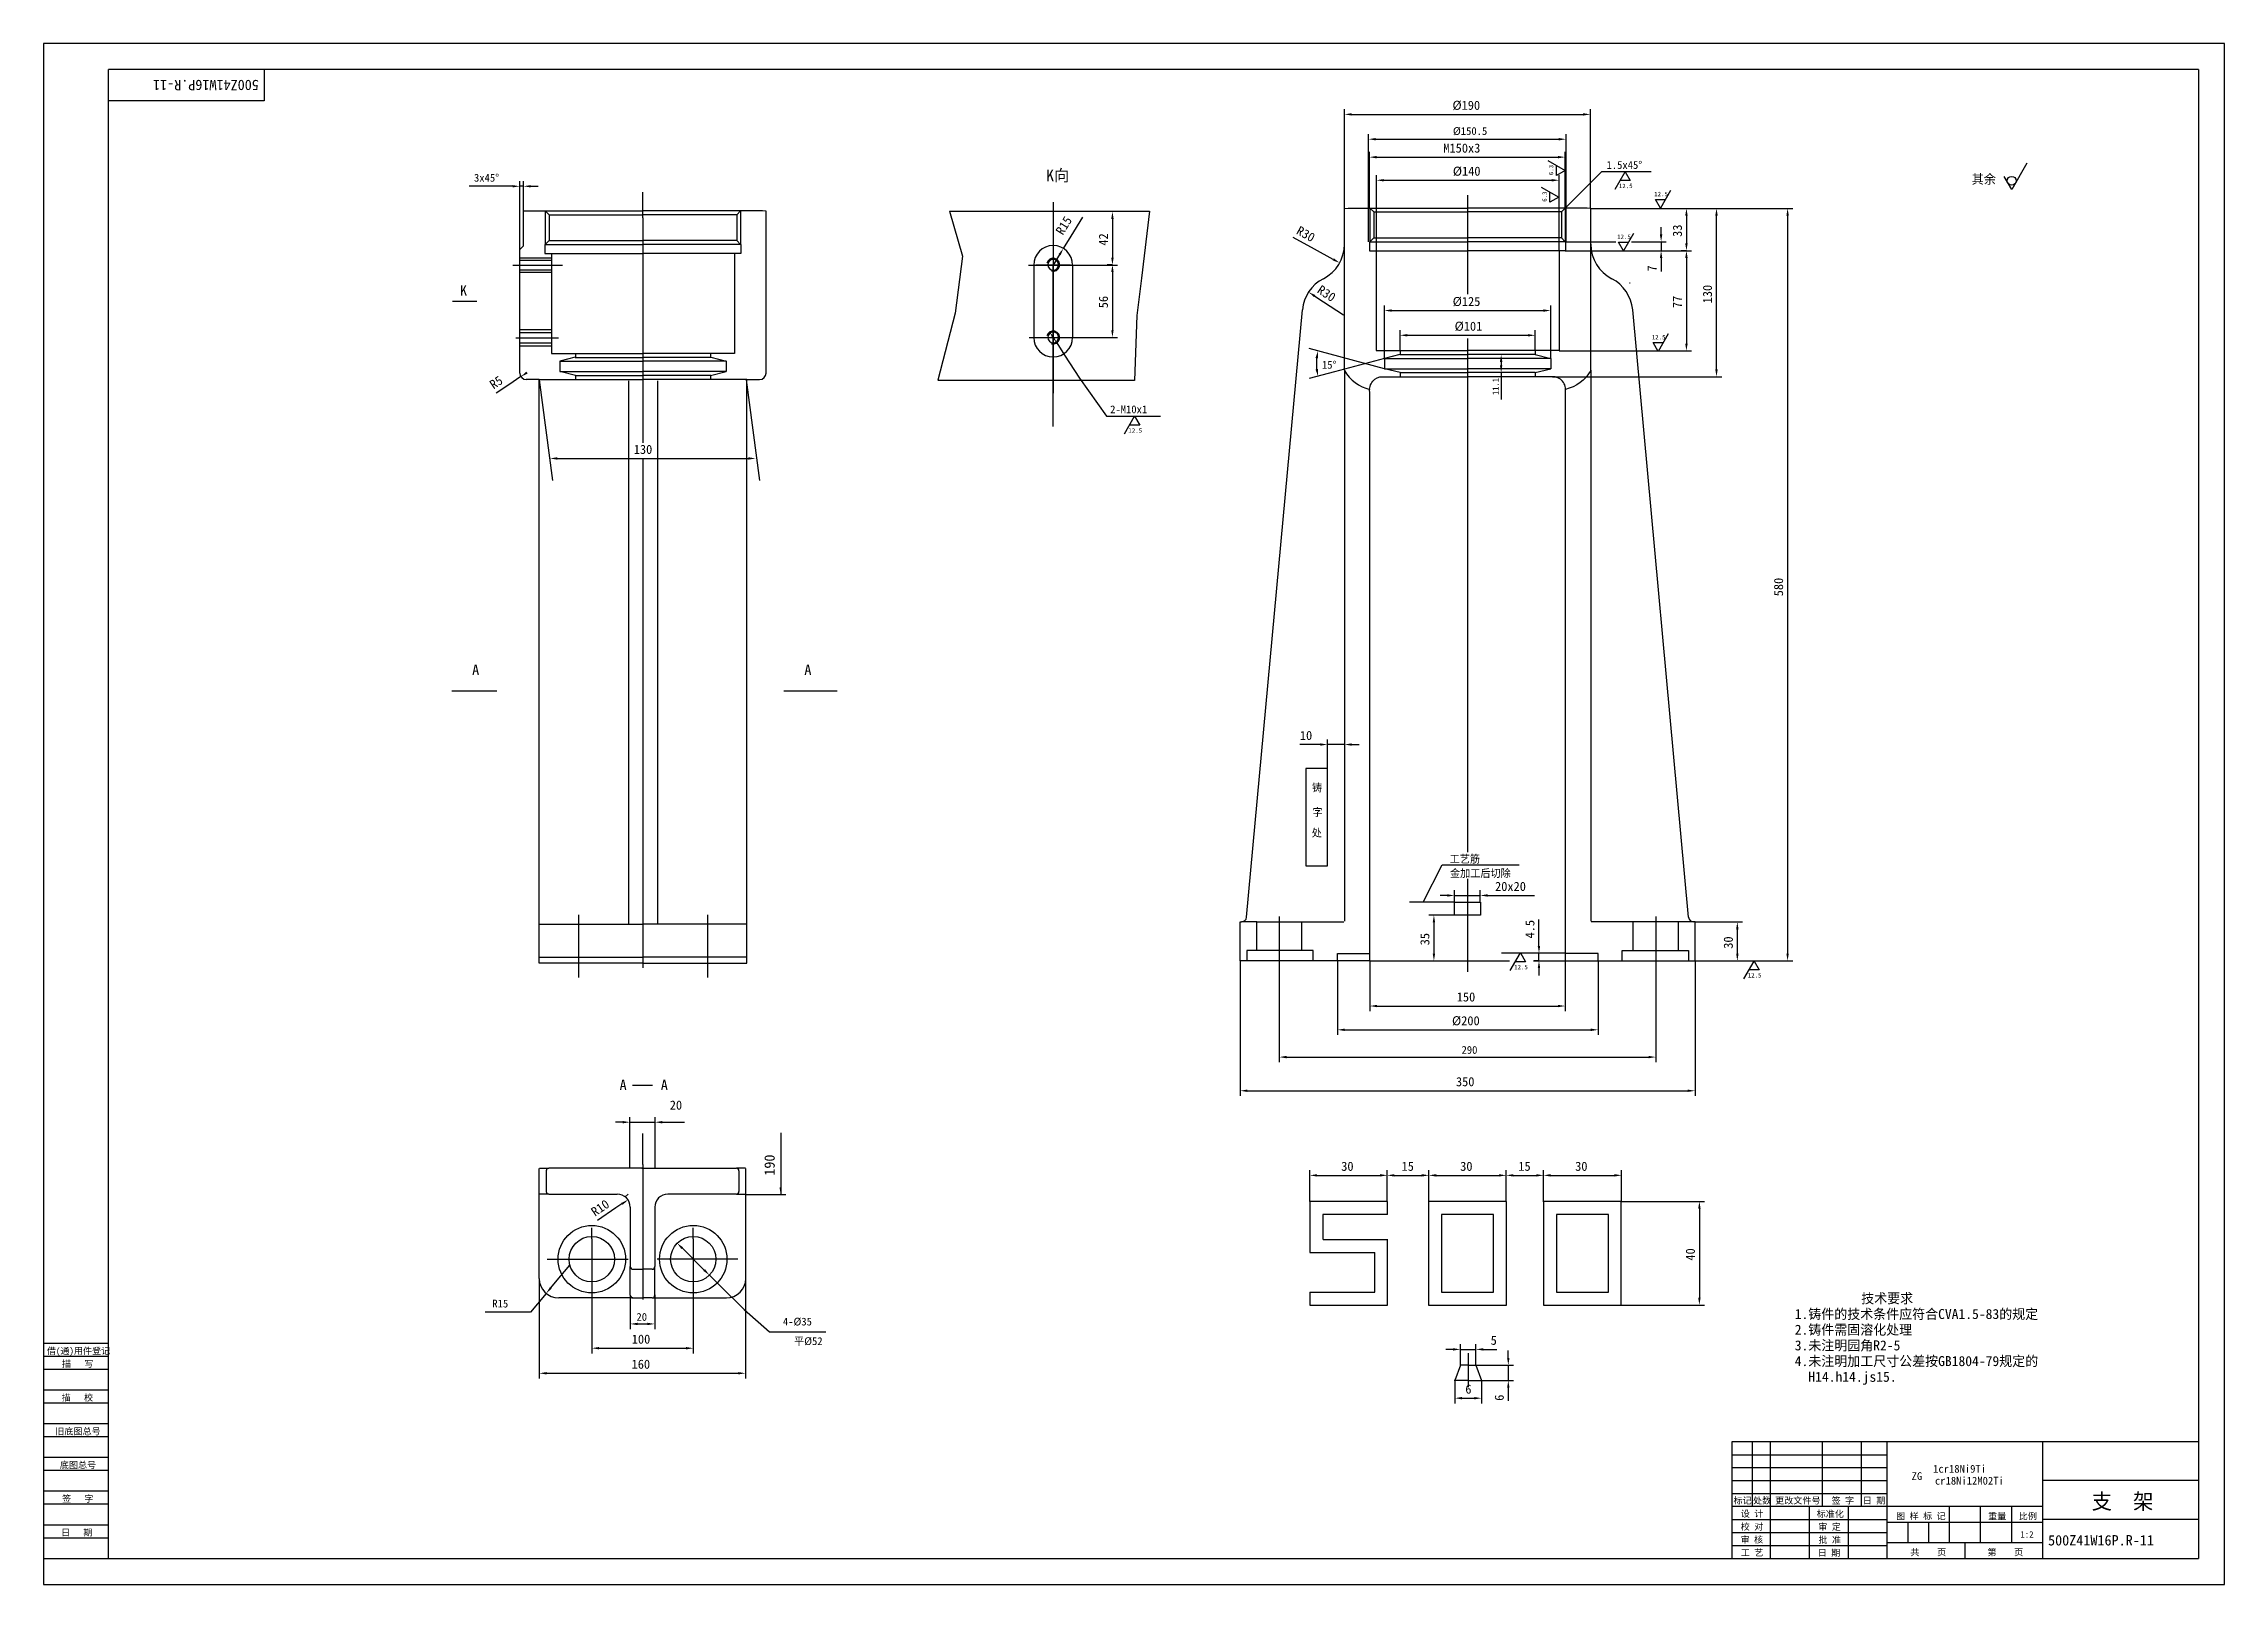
# Model space of a CAD drawing. Header units: metres. Extents: x 0 to 841, y 0 to 594.
import ezdxf

# ---------------------------------------------------------------- set-up
doc = ezdxf.new("R2010")
doc.units = ezdxf.units.M
for name, color, linetype in [('B', 3, 'Continuous'), ('C', 6, 'Continuous'), ('D', 1, 'Continuous'), ('FL', 5, 'Continuous'), ('HA', 5, 'Continuous'), ('T', 7, 'Continuous'), ('TL', 4, 'Continuous')]:
    doc.layers.add(name, color=color, linetype=linetype)

# ---------------------------------------------------------------- blocks, each defined once
blk = doc.blocks.new('TUKUN1')
at = {"layer": 'FL'}
for p, q in [((841, 594), (0, 594)), ((0, 594), (0, 0)), ((841, 0), (841, 594)), ((0, 83), (25, 83)), ((0, 75), (25, 75)), ((0, 70), (25, 70)), ((0, 62), (25, 62)), ((0, 57), (25, 57)), ((659, 30), (659, 55)), ((666, 10), (666, 55)), ((686, 30), (686, 55)), ((701, 30), (701, 55)), ((0, 49), (25, 49)), ((0, 44), (25, 44)), ((651, 50), (711, 50)), ((651, 45), (711, 45)), ((0, 36), (25, 36)), ((651, 40), (711, 40)), ((651, 35), (711, 35)), ((0, 31), (25, 31)), ((696, 10), (696, 30)), ((0, 23), (25, 23)), ((0, 18), (25, 18)), ((651, 25), (711, 25)), ((651, 20), (711, 20)), ((651, 15), (711, 15)), ((0, 0), (841, 0))]:
    blk.add_line(p, q, dxfattribs=at)
at = {"layer": 'TL'}
for p, q in [((831, 584), (25, 584)), ((25, 10), (25, 584)), ((85, 584), (85, 572)), ((831, 584), (831, 10)), ((85, 572), (25, 572)), ((0, 93), (25, 93)), ((0, 88), (25, 88)), ((831, 55), (651, 55)), ((651, 55), (651, 10)), ((711, 10), (711, 55)), ((771, 10), (771, 55)), ((831, 40), (771, 40)), ((771, 30), (651, 30)), ((681, 10), (681, 30)), ((735, 16), (735, 30)), ((747, 16), (747, 30)), ((759, 16), (759, 30)), ((711, 24), (771, 24)), ((719, 16), (719, 24)), ((727, 16), (727, 24)), ((831, 25), (771, 25)), ((0, 10), (831, 10)), ((771, 16), (711, 16)), ((741, 10), (741, 16))]:
    blk.add_line(p, q, dxfattribs=at)
at = {"layer": 'T'}
for s, p in [('借(通)用件登记', (1.26, 88.76)), ('描   写', (7.09, 83.76)), ('描   校', (6.98, 70.76)), ('旧底图总号', (4.52, 57.76)), ('底图总号', (6.25, 44.76)), ('签   字', (7.1, 31.76)), ('标记', (651.71, 31.07)), ('处数', (659.22, 31.07)), ('更改文件号', (667.75, 31.07)), ('签 字', (689.53, 31.07)), ('日 期', (701.57, 31.07)), ('设 计', (654.5, 25.99)), ('标准化', (683.77, 25.93)), ('图 样 标 记', (714.4, 25.04)), ('重量', (749.88, 25.04)), ('比例', (761.7, 25.04)), ('日   期', (6.72, 18.76)), ('校 对', (654.48, 20.99)), ('审 核', (654.41, 15.99)), ('批 准', (684.46, 15.93)), ('审 定', (684.39, 20.93)), ('工 艺', (654.52, 10.99)), ('日 期', (684.18, 10.93)), ('共    页', (719.91, 11.13)), ('第    页', (749.62, 11.13))]:
    blk.add_text(s, height=2.5, dxfattribs=at).set_placement(p)

msp = doc.modelspace()

# ---------------------------------------------------------------- linework, layer by layer
at = {"layer": 'B'}
for p, q in [((225.54, 464.06), (225.54, 254.47)), ((236.72, 464.06), (236.72, 254.47)), ((486.82, 314.59), (486.82, 276.98)), ((495.08, 314.59), (486.82, 314.59)), ((495.08, 276.98), (495.08, 314.59)), ((486.82, 276.98), (495.08, 276.98)), ((226.09, 160.36), (226.09, 171.34)), ((235.78, 160.36), (235.78, 171.34))]:
    msp.add_line(p, q, dxfattribs=at)
at = {"layer": 'C'}
for p, q in [((231.13, 526.81), (231.13, 536.71)), ((389.34, 532.92), (389.34, 459.27)), ((549.15, 535.61), (549.15, 497.44)), ((231.13, 526.81), (231.13, 440.1)), ((389.3, 515.46), (389.3, 502.06)), ((180.92, 508.63), (195.03, 508.63)), ((195.03, 508.63), (200.13, 508.63)), ((379.86, 508.65), (399.27, 508.65)), ((382.6, 508.76), (396, 508.76)), ((385.14, 508.76), (393.54, 508.76)), ((389.34, 512.96), (389.34, 504.56)), ((389.34, 460.78), (389.34, 508.65)), ((182.07, 480.63), (198.51, 480.63)), ((380.13, 480.72), (399.27, 480.72)), ((382.64, 480.72), (396.04, 480.72)), ((385.14, 480.72), (393.54, 480.72)), ((389.34, 487.42), (389.34, 474.02)), ((389.34, 484.92), (389.34, 476.52)), ((549.15, 480.34), (549.15, 282.23)), ((389.34, 446.35), (389.34, 460.78)), ((231.13, 434.15), (231.13, 237.73)), ((549.15, 271.99), (549.15, 236.19)), ((206.27, 258.19), (206.27, 234.02)), ((255.99, 258.19), (255.99, 234.02)), ((476.53, 257.49), (476.53, 235.82)), ((621.76, 257.49), (621.76, 235.82)), ((231.05, 161.82), (231.05, 173.79)), ((231.05, 161.82), (231.05, 109.79)), ((211.41, 133.17), (211.41, 137.5)), ((250.54, 133.17), (250.54, 137.5)), ((211.41, 133.17), (211.41, 115.41)), ((250.54, 133.17), (250.54, 115.41)), ((194.23, 125.37), (225.39, 125.37)), ((267.72, 125.37), (236.57, 125.37)), ((211.41, 115.41), (211.41, 112.82)), ((250.54, 115.41), (250.54, 112.82)), ((549.36, 89.18), (549.36, 76.06))]:
    msp.add_line(p, q, dxfattribs=at)
at = {"layer": 'D'}
for p, q in [((501.65, 530.46), (501.65, 568.73)), ((504.45, 566.73), (593.69, 566.73)), ((596.49, 530.45), (596.49, 568.73)), ((510.95, 517.58), (510.95, 559.15)), ((513.75, 557.15), (584.3, 557.15)), ((587.1, 517.58), (587.1, 559.15)), ((511.28, 530.45), (511.28, 552.23)), ((514.08, 550.23), (583.97, 550.23)), ((580.04, 548.96), (586.8, 545.06)), ((583.42, 543.11), (583.42, 547.01)), ((586.77, 530.45), (586.77, 552.23)), ((764.83, 547.9), (758.98, 537.76)), ((175.61, 539.01), (164.16, 539.01)), ((178.03, 539.01), (175.61, 539.01)), ((180.83, 539.01), (178.03, 539.01)), ((183.63, 514.6), (183.63, 541.01)), ((185.08, 539.01), (183.63, 539.01)), ((185.08, 529.5), (185.08, 541.01)), ((187.88, 539.01), (190.68, 539.01)), ((513.99, 514.28), (513.99, 543.33)), ((516.79, 541.33), (581.62, 541.33)), ((577.53, 538.7), (584.29, 534.8)), ((586.8, 545.06), (583.42, 543.11)), ((584.42, 514.28), (584.42, 543.33)), ((586.83, 530.6), (600.97, 544.74)), ((600.97, 544.74), (619.93, 544.74)), ((606.01, 537.85), (609.91, 544.61)), ((611.86, 541.23), (607.96, 541.23)), ((609.91, 544.61), (611.86, 541.23)), ((758.98, 537.76), (756.05, 542.83)), ((511.47, 530.6), (511.47, 517.58)), ((580.91, 532.85), (580.91, 536.75)), ((584.29, 534.8), (580.91, 532.85)), ((586.83, 530.6), (586.83, 517.58)), ((596.49, 530.48), (635.54, 530.48)), ((621.57, 533.96), (625.47, 533.96)), ((623.52, 530.58), (621.57, 533.96)), ((627.42, 537.34), (623.52, 530.58)), ((635.54, 530.48), (647.14, 530.48)), ((647.14, 530.48), (674.56, 530.48)), ((193.45, 529.5), (193.45, 516.49)), ((268.81, 529.5), (268.81, 516.49)), ((396.21, 519.8), (400.72, 527.11)), ((412.19, 526.45), (412.19, 511.45)), ((623.77, 520.44), (623.77, 523.24)), ((633.54, 527.68), (633.54, 516.97)), ((645.14, 468.4), (645.14, 527.68)), ((672.56, 527.68), (672.56, 243.18)), ((393.28, 515.03), (396.21, 519.8)), ((490.06, 514.81), (481.94, 519.26)), ((497.35, 510.82), (490.06, 514.81)), ((586.8, 514.17), (625.77, 514.17)), ((586.83, 517.64), (606.29, 517.64)), ((609.25, 514.08), (607.29, 517.46)), ((607.29, 517.46), (611.2, 517.46)), ((613.15, 520.84), (609.25, 514.08)), ((612.42, 517.64), (625.77, 517.64)), ((623.77, 517.64), (623.77, 514.17)), ((625.77, 514.17), (635.54, 514.17)), ((633.54, 514.17), (631.54, 514.17)), ((183.69, 511.37), (195.73, 511.37)), ((183.69, 505.9), (195.73, 505.9)), ((391.81, 512.65), (389.34, 508.65)), ((399.27, 508.65), (414.19, 508.65)), ((412.19, 508.73), (410.19, 508.73)), ((412.19, 505.93), (412.19, 483.52)), ((623.77, 511.37), (623.77, 508.57)), ((623.77, 508.57), (623.77, 506.15)), ((633.54, 511.37), (633.54, 478.34)), ((490.18, 496.68), (493.52, 494.51)), ((493.52, 494.51), (501.28, 489.46)), ((517.09, 472.64), (517.09, 493.09)), ((519.89, 491.09), (578.4, 491.09)), ((581.2, 472.64), (581.2, 493.09)), ((183.69, 483.81), (195.73, 483.81)), ((389.18, 480.97), (389.5, 480.47)), ((399.27, 480.72), (414.19, 480.72)), ((523.09, 475.64), (523.09, 483.56)), ((525.89, 481.56), (572.4, 481.56)), ((575.2, 475.64), (575.2, 483.56)), ((626.51, 482.12), (622.61, 475.36)), ((183.69, 477.45), (195.73, 477.45)), ((390.7, 478.63), (393.76, 473.93)), ((393.76, 473.93), (399.54, 465.06)), ((517.09, 468.64), (488.11, 476.41)), ((517.09, 472.64), (497.77, 467.47)), ((562.09, 471.31), (562.09, 469.95)), ((584.51, 475.54), (635.54, 475.54)), ((620.66, 478.74), (624.56, 478.74)), ((622.61, 475.36), (620.66, 478.74)), ((184.06, 465.61), (179.4, 462.5)), ((186.38, 467.17), (186.13, 467)), ((191.16, 464.37), (196.22, 425.63)), ((270.99, 464.37), (276.04, 425.63)), ((399.54, 465.06), (409.84, 450.34)), ((497.77, 467.47), (488.11, 464.88)), ((562.09, 467.15), (562.09, 456.81)), ((581.85, 465.6), (647.14, 465.6)), ((179.4, 462.5), (174.48, 459.2)), ((409.84, 450.34), (430.71, 450.34)), ((416.84, 443.56), (420.75, 450.32)), ((422.7, 446.94), (418.8, 446.94)), ((420.75, 450.32), (422.7, 446.94)), ((198.11, 434.08), (271.8, 434.08)), ((489.56, 323.78), (484.47, 323.78)), ((492.36, 323.78), (489.56, 323.78)), ((495.16, 314.65), (495.16, 325.78)), ((501.67, 323.78), (495.16, 323.78)), ((504.47, 323.78), (507.27, 323.78)), ((532.07, 263), (539.39, 277.39)), ((539.39, 277.39), (569.07, 277.39)), ((544.28, 263), (526.8, 263)), ((541.31, 265.59), (538.51, 265.59)), ((544.11, 263.02), (544.11, 267.59)), ((544.11, 265.59), (554.05, 265.59)), ((554.05, 263.02), (554.05, 267.59)), ((556.85, 265.59), (559.65, 265.59)), ((559.65, 265.59), (574.91, 265.59)), ((544.11, 258.01), (534.16, 258.01)), ((536.16, 255.21), (536.16, 243.19)), ((576.67, 248.93), (576.67, 256.35)), ((636.85, 255.38), (655.17, 255.38)), ((653.17, 252.58), (653.17, 243.18)), ((576.67, 246.13), (576.67, 248.93)), ((461.45, 240.38), (461.45, 188.3)), ((476.53, 235.82), (476.53, 201.28)), ((498.97, 240.38), (498.97, 211.8)), ((511.45, 240.38), (565.37, 240.38)), ((511.45, 240.38), (511.45, 220.97)), ((574.67, 243.33), (562.17, 243.33)), ((565.61, 236.68), (569.51, 243.44)), ((571.47, 240.06), (567.56, 240.06)), ((569.51, 243.44), (571.47, 240.06)), ((574.57, 240.38), (586.94, 240.38)), ((586.94, 243.33), (574.67, 243.33)), ((576.67, 240.39), (574.67, 240.39)), ((576.67, 240.39), (576.67, 243.33)), ((576.67, 237.59), (576.67, 234.79)), ((586.8, 240.27), (586.8, 220.97)), ((599.47, 240.38), (599.47, 211.8)), ((621.76, 235.82), (621.76, 201.28)), ((636.85, 240.38), (636.85, 188.3)), ((636.85, 240.38), (655.17, 240.38)), ((655.17, 240.38), (674.56, 240.38)), ((655.71, 233.51), (659.61, 240.27)), ((661.56, 236.89), (657.66, 236.89)), ((659.61, 240.27), (661.56, 236.89)), ((514.25, 222.97), (584, 222.97)), ((501.77, 213.8), (596.67, 213.8)), ((479.33, 203.28), (618.96, 203.28)), ((227.09, 192.52), (234.79, 192.52)), ((464.25, 190.3), (634.05, 190.3)), ((223.29, 178.18), (220.49, 178.18)), ((226.09, 171.34), (226.09, 180.18)), ((226.09, 178.18), (235.78, 178.18)), ((235.78, 171.34), (235.78, 180.18)), ((238.58, 178.18), (241.38, 178.18)), ((241.38, 178.18), (247.14, 178.18)), ((284.24, 174.02), (284.24, 150.33)), ((488.32, 147.63), (488.32, 159.69)), ((491.12, 157.69), (515.36, 157.69)), ((518.16, 157.69), (518.16, 159.69)), ((518.16, 147.48), (518.16, 159.69)), ((520.96, 157.69), (531.43, 157.69)), ((534.23, 157.69), (534.23, 159.69)), ((534.23, 147.48), (534.23, 159.69)), ((537.03, 157.69), (561.22, 157.69)), ((564.02, 157.69), (564.02, 159.69)), ((564.02, 147.48), (564.02, 159.69)), ((566.82, 157.69), (575.6, 157.69)), ((578.4, 157.69), (578.4, 159.69)), ((578.4, 147.48), (578.4, 159.69)), ((581.2, 157.69), (605.73, 157.69)), ((608.53, 147.48), (608.53, 159.69)), ((220.73, 145.11), (213.63, 140.28)), ((223.05, 146.68), (220.73, 145.11)), ((270.82, 150.33), (286.24, 150.33)), ((608.43, 147.63), (640.54, 147.63)), ((638.54, 144.83), (638.54, 110.47)), ((254.76, 121.18), (246.32, 129.56)), ((197.42, 116.49), (202.94, 123.07)), ((256.75, 119.21), (260.73, 115.26)), ((270.68, 118.21), (270.68, 79.39)), ((193.82, 112.2), (187.79, 104.94)), ((191.16, 117.3), (191.16, 79.39)), ((195.62, 114.34), (197.42, 116.49)), ((211.41, 112.82), (211.41, 89.05)), ((226.23, 111.44), (226.23, 98.4)), ((235.67, 111.57), (235.67, 98.4)), ((250.54, 112.82), (250.54, 89.05)), ((260.73, 115.26), (270.14, 105.92)), ((187.79, 104.94), (170.29, 104.94)), ((270.14, 105.92), (279.88, 97.4)), ((608.34, 107.67), (640.54, 107.67)), ((229.03, 100.4), (232.87, 100.4)), ((279.88, 97.4), (301.69, 97.4)), ((546.36, 84.56), (546.36, 92.6)), ((552.36, 84.56), (552.36, 92.6)), ((214.21, 91.05), (247.74, 91.05)), ((543.56, 90.6), (540.76, 90.6)), ((546.36, 90.6), (552.36, 90.6)), ((552.34, 84.51), (566.85, 84.51)), ((555.16, 90.6), (557.96, 90.6)), ((557.96, 90.6), (560.38, 90.6)), ((564.85, 87.31), (564.85, 90.11)), ((564.85, 84.51), (564.85, 78.61)), ((193.96, 81.39), (267.88, 81.39)), ((544.19, 78.61), (544.19, 69.78)), ((554.53, 78.61), (554.53, 69.78)), ((554.53, 78.61), (566.85, 78.61)), ((564.85, 75.81), (564.85, 73.01)), ((546.99, 71.78), (551.73, 71.78)), ((564.85, 73.01), (564.85, 70.76))]:
    msp.add_line(p, q, dxfattribs=at)
msp.add_circle((758.98, 541.14), 1.69, dxfattribs=at)
msp.add_arc((509.63, 470.64), 18.81, 173.54, 186.46, dxfattribs=at)
for points in [[(504.45, 567.19), (504.45, 566.26), (501.65, 566.73)], [(593.69, 567.19), (593.69, 566.26), (596.49, 566.73)], [(513.75, 557.62), (513.75, 556.69), (510.95, 557.15)], [(584.3, 557.62), (584.3, 556.69), (587.1, 557.15)], [(514.08, 550.7), (514.08, 549.76), (511.28, 550.23)], [(583.97, 550.7), (583.97, 549.76), (586.77, 550.23)], [(180.83, 539.47), (180.83, 538.54), (183.63, 539.01)], [(187.88, 539.47), (187.88, 538.54), (185.08, 539.01)], [(516.79, 541.79), (516.79, 540.86), (513.99, 541.33)], [(581.62, 541.79), (581.62, 540.86), (584.42, 541.33)], [(633.08, 527.68), (634.01, 527.68), (633.54, 530.48)], [(644.67, 527.68), (645.61, 527.68), (645.14, 530.48)], [(672.09, 527.68), (673.02, 527.68), (672.56, 530.48)], [(411.72, 526.45), (412.65, 526.45), (412.19, 529.25)], [(392.2, 512.41), (391.41, 512.9), (393.28, 515.03)], [(623.3, 520.44), (624.24, 520.44), (623.77, 517.64)], [(623.3, 511.37), (624.24, 511.37), (623.77, 514.17)], [(633.08, 516.97), (634.01, 516.97), (633.54, 514.17)], [(633.08, 511.37), (634.01, 511.37), (633.54, 514.17)], [(411.72, 511.45), (412.65, 511.45), (412.19, 508.65)], [(411.72, 505.93), (412.65, 505.93), (412.19, 508.73)], [(497.12, 510.42), (497.57, 511.23), (499.8, 509.48)], [(489.93, 496.29), (490.44, 497.07), (487.83, 498.21)], [(519.89, 491.56), (519.89, 490.63), (517.09, 491.09)], [(578.4, 491.56), (578.4, 490.63), (581.2, 491.09)], [(389.11, 480.22), (389.9, 480.73), (387.98, 482.82)], [(388.79, 480.72), (389.57, 481.23), (390.7, 478.63)], [(411.72, 483.52), (412.65, 483.52), (412.19, 480.72)], [(525.89, 482.02), (525.89, 481.09), (523.09, 481.56)], [(572.4, 482.02), (572.4, 481.09), (575.2, 481.56)], [(490.48, 472.85), (491.4, 472.67), (491.46, 475.51)], [(561.62, 471.31), (562.55, 471.31), (562.09, 474.11)], [(633.08, 478.34), (634.01, 478.34), (633.54, 475.54)], [(186.64, 466.78), (186.12, 467.56), (184.06, 465.61)], [(491.4, 468.61), (490.48, 468.44), (491.46, 465.78)], [(561.62, 469.95), (562.55, 469.95), (562.09, 467.15)], [(644.67, 468.4), (645.61, 468.4), (645.14, 465.6)], [(198.11, 434.55), (198.11, 433.61), (195.31, 434.08)], [(271.8, 434.55), (271.8, 433.61), (274.6, 434.08)], [(492.36, 324.25), (492.36, 323.32), (495.16, 323.78)], [(504.47, 324.25), (504.47, 323.32), (501.67, 323.78)], [(541.31, 266.06), (541.31, 265.13), (544.11, 265.59)], [(556.85, 266.06), (556.85, 265.13), (554.05, 265.59)], [(535.69, 255.21), (536.63, 255.21), (536.16, 258.01)], [(652.71, 252.58), (653.64, 252.58), (653.17, 255.38)], [(576.2, 246.13), (577.13, 246.13), (576.67, 243.33)], [(535.69, 243.19), (536.63, 243.19), (536.16, 240.39)], [(576.2, 237.59), (577.13, 237.59), (576.67, 240.39)], [(652.71, 243.18), (653.64, 243.18), (653.17, 240.38)], [(672.09, 243.18), (673.02, 243.18), (672.56, 240.38)], [(514.25, 223.44), (514.25, 222.51), (511.45, 222.97)], [(584, 223.44), (584, 222.51), (586.8, 222.97)], [(501.77, 214.27), (501.77, 213.33), (498.97, 213.8)], [(596.67, 214.27), (596.67, 213.33), (599.47, 213.8)], [(479.33, 203.75), (479.33, 202.82), (476.53, 203.28)], [(618.96, 203.75), (618.96, 202.82), (621.76, 203.28)], [(464.25, 190.77), (464.25, 189.84), (461.45, 190.3)], [(634.05, 190.77), (634.05, 189.84), (636.85, 190.3)], [(223.29, 178.64), (223.29, 177.71), (226.09, 178.18)], [(238.58, 178.64), (238.58, 177.71), (235.78, 178.18)], [(284.69, 153.13), (284.24, 150.33), (283.79, 153.13)], [(491.12, 158.16), (491.12, 157.22), (488.32, 157.69)], [(515.36, 158.16), (515.36, 157.22), (518.16, 157.69)], [(520.96, 158.16), (520.96, 157.22), (518.16, 157.69)], [(531.43, 158.16), (531.43, 157.22), (534.23, 157.69)], [(537.03, 158.16), (537.03, 157.22), (534.23, 157.69)], [(561.22, 158.16), (561.22, 157.22), (564.02, 157.69)], [(566.82, 158.16), (566.82, 157.22), (564.02, 157.69)], [(575.6, 158.16), (575.6, 157.22), (578.4, 157.69)], [(581.2, 158.16), (581.2, 157.22), (578.4, 157.69)], [(605.73, 158.16), (605.73, 157.22), (608.53, 157.69)], [(223.31, 146.29), (222.79, 147.07), (225.36, 148.26)], [(638.07, 144.83), (639.01, 144.83), (638.54, 147.63)], [(245.99, 129.23), (246.65, 129.89), (244.33, 131.53)], [(254.44, 120.85), (255.09, 121.51), (256.75, 119.21)], [(195.98, 114.04), (195.26, 114.64), (193.82, 112.2)], [(638.07, 110.47), (639.01, 110.47), (638.54, 107.67)], [(229.03, 100.87), (229.03, 99.94), (226.23, 100.4)], [(232.87, 100.87), (232.87, 99.94), (235.67, 100.4)], [(214.21, 91.52), (214.21, 90.58), (211.41, 91.05)], [(247.74, 91.52), (247.74, 90.58), (250.54, 91.05)], [(543.56, 91.06), (543.56, 90.13), (546.36, 90.6)], [(555.16, 91.06), (555.16, 90.13), (552.36, 90.6)], [(564.38, 87.31), (565.31, 87.31), (564.85, 84.51)], [(193.96, 81.85), (193.96, 80.92), (191.16, 81.39)], [(267.88, 81.85), (267.88, 80.92), (270.68, 81.39)], [(564.38, 75.81), (565.31, 75.81), (564.85, 78.61)], [(546.99, 72.25), (546.99, 71.31), (544.19, 71.78)], [(551.73, 72.25), (551.73, 71.31), (554.53, 71.78)]]:
    msp.add_solid(points, dxfattribs=at)
at = {"layer": 'FL'}
for centre in [(389.34, 508.76), (389.34, 480.72)]:
    msp.add_arc(centre, 2.5, 255, 165, dxfattribs=at)
at = {"layer": 'HA'}
for p, q in [((349.31, 529.42), (354.32, 512.07)), ((426.5, 529.42), (423.39, 503.64)), ((354.32, 512.07), (351.57, 490.06)), ((423.39, 503.64), (421.53, 489.13)), ((351.57, 490.06), (344.91, 464.25)), ((421.53, 489.13), (420.65, 464.09)), ((225.4, 150.44), (224.32, 149.38))]:
    msp.add_line(p, q, dxfattribs=at)
at = {"layer": 'TL'}
for p, q in [((501.65, 530.46), (503.1, 530.6)), ((501.65, 516.69), (501.65, 530.46)), ((503.1, 530.6), (511.47, 530.6)), ((511.47, 530.6), (549.13, 530.6)), ((512.97, 529.1), (511.47, 530.6)), ((586.83, 530.6), (549.17, 530.6)), ((585.33, 529.1), (586.83, 530.6)), ((595.2, 530.6), (586.83, 530.6)), ((596.65, 530.46), (595.2, 530.6)), ((596.65, 515.69), (596.65, 530.46)), ((185.08, 516.05), (185.08, 529.5)), ((185.08, 529.5), (193.45, 529.5)), ((193.45, 529.5), (231.11, 529.5)), ((194.95, 528), (193.45, 529.5)), ((194.95, 528), (231.11, 528)), ((194.95, 528), (194.95, 518.05)), ((268.81, 529.5), (231.15, 529.5)), ((267.31, 528), (231.15, 528)), ((267.31, 528), (268.81, 529.5)), ((267.31, 528), (267.31, 518.05)), ((277.18, 529.5), (268.81, 529.5)), ((278.63, 529.37), (277.18, 529.5)), ((278.63, 514.6), (278.63, 529.37)), ((349.31, 529.42), (426.5, 529.42)), ((512.97, 529.1), (512.97, 519.14)), ((512.97, 529.1), (549.13, 529.1)), ((585.33, 529.1), (549.17, 529.1)), ((585.33, 529.1), (585.33, 519.14)), ((183.58, 514.55), (185.08, 516.05)), ((183.63, 510.46), (183.63, 514.6)), ((193.45, 516.55), (193.33, 516.55)), ((193.33, 516.55), (193.33, 513.05)), ((193.33, 513.05), (195.83, 513.05)), ((194.95, 518.05), (193.45, 516.55)), ((193.45, 516.55), (231.11, 516.55)), ((194.95, 518.05), (231.11, 518.05)), ((195.83, 513.05), (231.11, 513.05)), ((195.83, 513.05), (195.83, 510.46)), ((267.31, 518.05), (231.15, 518.05)), ((268.81, 516.55), (231.15, 516.55)), ((266.44, 513.05), (231.15, 513.05)), ((266.44, 513.05), (266.44, 510.46)), ((268.94, 513.05), (266.44, 513.05)), ((267.31, 518.05), (268.81, 516.55)), ((268.81, 516.55), (268.94, 516.55)), ((268.94, 516.55), (268.94, 513.05)), ((278.63, 510.46), (278.63, 514.6)), ((501.65, 511.55), (501.65, 515.69)), ((511.34, 517.64), (511.34, 514.14)), ((511.47, 517.64), (511.34, 517.64)), ((511.34, 514.14), (513.84, 514.14)), ((512.97, 519.14), (511.47, 517.64)), ((511.47, 517.64), (549.13, 517.64)), ((512.97, 519.14), (549.13, 519.14)), ((513.84, 514.14), (549.13, 514.14)), ((513.84, 514.14), (513.84, 511.55)), ((585.33, 519.14), (549.17, 519.14)), ((586.83, 517.64), (549.17, 517.64)), ((584.45, 514.14), (549.17, 514.14)), ((586.95, 514.14), (584.45, 514.14)), ((584.45, 514.14), (584.45, 511.55)), ((585.33, 519.14), (586.83, 517.64)), ((586.83, 517.64), (586.95, 517.64)), ((586.95, 517.64), (586.95, 514.14)), ((596.65, 511.55), (596.65, 515.69)), ((183.63, 506.81), (183.63, 510.46)), ((183.63, 482.67), (183.63, 506.81)), ((183.69, 510.46), (195.73, 510.46)), ((183.69, 506.81), (195.73, 506.81)), ((195.83, 510.46), (195.83, 506.81)), ((195.83, 506.81), (195.83, 482.67)), ((266.44, 510.46), (266.44, 506.81)), ((266.44, 506.81), (266.44, 482.67)), ((278.63, 506.81), (278.63, 510.46)), ((278.63, 482.67), (278.63, 506.81)), ((381.84, 508.65), (381.84, 480.72)), ((396.84, 508.65), (396.84, 480.72)), ((501.65, 507.9), (501.65, 511.55)), ((501.65, 483.76), (501.65, 507.9)), ((513.84, 511.55), (513.84, 507.9)), ((513.84, 507.9), (513.84, 483.76)), ((584.45, 511.55), (584.45, 507.9)), ((584.45, 507.9), (584.45, 483.76)), ((596.65, 507.9), (596.65, 511.55)), ((596.65, 483.76), (596.65, 507.9)), ((611.87, 501.69), (611.65, 501.69)), ((157.67, 494.74), (167.06, 494.74)), ((463.9, 257.2), (485.47, 491.41)), ((634.39, 257.2), (612.82, 491.41)), ((183.63, 478.58), (183.63, 482.67)), ((183.69, 482.67), (195.73, 482.67)), ((195.83, 482.67), (195.83, 478.58)), ((266.44, 482.67), (266.44, 478.58)), ((278.63, 478.58), (278.63, 482.67)), ((501.65, 479.67), (501.65, 483.76)), ((501.65, 468.1), (501.65, 479.67)), ((513.84, 483.76), (513.84, 479.67)), ((513.84, 479.67), (513.84, 475.64)), ((584.45, 483.76), (584.45, 479.67)), ((584.45, 479.67), (584.45, 475.64)), ((596.65, 479.67), (596.65, 483.76)), ((596.65, 468.1), (596.65, 479.67)), ((183.63, 467), (183.63, 478.58)), ((183.69, 478.59), (195.73, 478.59)), ((195.83, 478.58), (195.83, 474.55)), ((195.83, 474.55), (205.08, 474.55)), ((205.02, 473.09), (199.08, 471.55)), ((199.08, 471.55), (231.05, 471.55)), ((199.08, 471.55), (199.08, 467.55)), ((205.02, 473.05), (231.05, 473.05)), ((205.08, 474.55), (231.05, 474.55)), ((205.08, 474.55), (205.08, 473.09)), ((257.19, 474.55), (231.21, 474.55)), ((257.25, 473.05), (231.21, 473.05)), ((263.19, 471.55), (231.21, 471.55)), ((266.44, 474.55), (257.19, 474.55)), ((257.19, 474.55), (257.19, 473.09)), ((257.25, 473.09), (263.19, 471.55)), ((263.19, 471.55), (263.19, 467.55)), ((266.44, 478.58), (266.44, 474.55)), ((278.63, 467), (278.63, 478.58)), ((513.84, 475.64), (523.09, 475.64)), ((523.03, 474.18), (517.09, 472.64)), ((517.09, 472.64), (549.07, 472.64)), ((517.09, 472.64), (517.09, 468.64)), ((523.03, 474.14), (549.07, 474.14)), ((523.09, 475.64), (549.07, 475.64)), ((523.09, 475.64), (523.09, 474.18)), ((575.2, 475.64), (549.22, 475.64)), ((575.26, 474.14), (549.22, 474.14)), ((581.2, 472.64), (549.22, 472.64)), ((584.45, 475.64), (575.2, 475.64)), ((575.2, 475.64), (575.2, 474.18)), ((575.26, 474.18), (581.2, 472.64)), ((581.2, 472.64), (581.2, 468.64)), ((191.13, 464.5), (186.13, 464.5)), ((191.13, 239.5), (191.13, 464.5)), ((191.13, 464.5), (205.06, 464.5)), ((199.08, 467.55), (231.09, 467.55)), ((205.08, 466.1), (199.08, 467.55)), ((205.02, 466.1), (231.09, 466.1)), ((205.06, 464.5), (230.96, 464.5)), ((205.08, 466.1), (205.08, 464.5)), ((263.19, 467.55), (231.17, 467.55)), ((257.25, 466.1), (231.17, 466.1)), ((257.23, 464.5), (231.31, 464.5)), ((257.19, 466.1), (263.19, 467.55)), ((257.19, 466.1), (257.19, 464.5)), ((271.13, 464.5), (257.23, 464.5)), ((271.13, 239.5), (271.13, 464.5)), ((271.13, 464.5), (276.13, 464.5)), ((344.91, 464.25), (420.65, 464.25)), ((501.65, 468.1), (501.65, 255.63)), ((516.45, 465.6), (548.97, 465.6)), ((517.09, 468.64), (549.11, 468.64)), ((523.09, 467.2), (517.09, 468.64)), ((523.03, 467.2), (549.11, 467.2)), ((523.09, 467.2), (523.09, 465.59)), ((581.2, 468.64), (549.18, 468.64)), ((575.26, 467.2), (549.18, 467.2)), ((575.15, 465.6), (549.32, 465.6)), ((581.85, 465.6), (575.15, 465.6)), ((575.2, 467.2), (581.2, 468.64)), ((575.2, 467.2), (575.2, 465.59)), ((596.65, 468.1), (596.65, 255.63)), ((511.45, 243.33), (511.45, 459.68)), ((586.85, 243.33), (586.85, 459.68)), ((157.37, 344.42), (174.76, 344.42)), ((285.45, 344.42), (306.02, 344.42)), ((544.11, 263.01), (554.11, 263.01)), ((544.11, 258.01), (544.11, 263.01)), ((554.11, 263.01), (554.11, 258.01)), ((191.14, 254.47), (231.15, 254.47)), ((271.12, 254.47), (231.11, 254.47)), ((461.45, 240.38), (461.45, 255.38)), ((461.45, 255.38), (461.91, 255.38)), ((467.83, 255.38), (461.91, 255.38)), ((467.83, 244.4), (467.83, 255.48)), ((467.83, 255.38), (485.23, 255.38)), ((485.23, 244.4), (485.23, 255.48)), ((485.23, 255.38), (501.45, 255.38)), ((549.11, 258.01), (544.11, 258.01)), ((554.11, 258.01), (549.11, 258.01)), ((613.06, 255.38), (596.85, 255.38)), ((613.06, 244.4), (613.06, 255.48)), ((630.47, 255.38), (613.06, 255.38)), ((630.47, 244.4), (630.47, 255.48)), ((636.39, 255.38), (630.47, 255.38)), ((636.85, 255.38), (636.39, 255.38)), ((636.85, 240.38), (636.85, 255.38)), ((485.05, 244.4), (463.97, 244.4)), ((463.97, 244.4), (463.97, 240.36)), ((489.59, 244.4), (485.05, 244.4)), ((489.59, 240.36), (489.59, 244.4)), ((608.71, 244.4), (613.11, 244.4)), ((608.71, 240.36), (608.71, 244.4)), ((613.11, 244.4), (630.42, 244.4)), ((630.42, 244.4), (634.32, 244.4)), ((634.32, 244.4), (634.32, 240.36)), ((231.13, 239.5), (191.13, 239.5)), ((191.14, 241.76), (231.15, 241.76)), ((271.12, 241.76), (231.11, 241.76)), ((231.13, 239.5), (271.13, 239.5)), ((463.97, 240.38), (461.45, 240.38)), ((489.59, 240.38), (463.97, 240.38)), ((467.83, 240.36), (467.83, 240.38)), ((485.23, 240.36), (485.23, 240.38)), ((498.97, 240.38), (489.59, 240.38)), ((498.97, 243.25), (511.48, 243.25)), ((498.97, 240.25), (498.97, 243.25)), ((511.45, 240.38), (498.97, 240.38)), ((511.45, 240.38), (511.45, 243.33)), ((586.85, 240.38), (586.85, 243.33)), ((586.85, 240.38), (599.44, 240.38)), ((599.47, 243.25), (586.96, 243.25)), ((599.44, 240.38), (608.71, 240.38)), ((599.47, 240.25), (599.47, 243.25)), ((608.71, 240.38), (634.32, 240.38)), ((613.06, 240.36), (613.06, 240.38)), ((630.47, 240.36), (630.47, 240.38)), ((634.32, 240.38), (636.85, 240.38)), ((191.14, 150.44), (191.14, 160.38)), ((191.23, 160.44), (194.8, 160.44)), ((231.23, 160.44), (194.8, 160.44)), ((230.72, 160.44), (267.15, 160.44)), ((270.72, 160.44), (267.15, 160.44)), ((270.81, 150.44), (270.81, 160.38)), ((193.8, 159.44), (193.8, 151.44)), ((268.15, 159.44), (268.15, 151.44)), ((194.8, 150.44), (191.08, 150.44)), ((191.14, 117.94), (191.14, 150.49)), ((194.8, 150.44), (221.23, 150.44)), ((226.23, 145.44), (226.23, 122.49)), ((235.72, 145.44), (235.72, 122.49)), ((267.15, 150.44), (240.72, 150.44)), ((267.15, 150.44), (270.87, 150.44)), ((270.81, 117.94), (270.81, 150.49)), ((488.32, 147.63), (488.32, 127.96)), ((518.32, 147.63), (488.32, 147.63)), ((518.32, 142.63), (518.32, 147.63)), ((534.11, 147.63), (534.11, 107.63)), ((549.11, 147.63), (534.11, 147.63)), ((564.11, 147.63), (549.11, 147.63)), ((564.11, 107.63), (564.11, 147.63)), ((578.43, 147.63), (578.43, 107.63)), ((608.43, 147.63), (578.43, 147.63)), ((608.43, 107.63), (608.43, 147.63)), ((493.32, 142.63), (493.32, 132.96)), ((518.32, 142.63), (493.32, 142.63)), ((539.11, 142.63), (539.11, 112.63)), ((549.11, 142.63), (539.11, 142.63)), ((559.11, 142.63), (549.11, 142.63)), ((559.11, 112.63), (559.11, 142.63)), ((603.43, 142.63), (583.43, 142.63)), ((583.43, 142.63), (583.43, 112.63)), ((603.43, 112.63), (603.43, 142.63)), ((488.32, 127.96), (513.32, 127.96)), ((493.42, 132.96), (518.38, 132.96)), ((513.32, 112.63), (513.32, 127.96)), ((518.32, 107.63), (518.32, 132.96)), ((226.23, 111.44), (226.23, 122.49)), ((227.23, 121.49), (231.01, 121.49)), ((234.72, 121.49), (230.94, 121.49)), ((235.72, 111.44), (235.72, 122.49)), ((226.23, 110.44), (198.64, 110.44)), ((227.23, 110.44), (226.23, 110.44)), ((227.23, 110.44), (231.01, 110.44)), ((234.72, 110.44), (230.94, 110.44)), ((234.72, 110.44), (235.72, 110.44)), ((235.72, 110.44), (263.31, 110.44)), ((488.32, 112.63), (488.32, 107.63)), ((488.32, 112.63), (513.32, 112.63)), ((539.11, 112.63), (559.11, 112.63)), ((583.43, 112.63), (603.43, 112.63)), ((488.32, 107.63), (518.32, 107.63)), ((534.11, 107.63), (564.11, 107.63)), ((578.43, 107.63), (608.43, 107.63)), ((546.36, 84.56), (544.17, 78.56)), ((549.36, 84.56), (546.36, 84.56)), ((549.36, 84.56), (552.36, 84.56)), ((552.36, 84.56), (554.55, 78.56)), ((549.36, 78.61), (544, 78.61)), ((549.36, 78.61), (554.71, 78.61))]:
    msp.add_line(p, q, dxfattribs=at)
for points in [[(391.42, 508.76, 1), (387.26, 508.76, 1), (391.42, 508.76, 1)], [(391.42, 480.72, 1), (387.26, 480.72, 1), (391.42, 480.72, 1)], [(501.65, 468.02, 0.21), (511.48, 460.67, 0.21)], [(511.45, 459.68, -0.47), (516.45, 465.6, -0.47)], [(586.85, 459.68, 0.47), (581.85, 465.6, 0.47)], [(596.68, 468.02, -0.21), (586.85, 460.67, -0.21)]]:
    msp.add_lwpolyline(points, format="xyb", dxfattribs=at)
for centre, radius in [((211.41, 125.37), 13), ((250.54, 125.37), 13), ((211.41, 125.37), 8.75), ((250.54, 125.37), 8.75)]:
    msp.add_circle(centre, radius, dxfattribs=at)
for centre, radius, start, end in [((389.34, 508.65), 7.5, 0, 180), ((486.65, 516.69), 15, 297.31, 0), ((611.65, 516.69), 15, 180, 242.69), ((500.41, 490.03), 15, 117.31, 174.74), ((597.88, 490.03), 15, 5.26, 62.69), ((389.34, 480.72), 7.5, 180, 0), ((186.13, 467), 2.5, 180, 270), ((276.13, 467), 2.5, 270, 0), ((461.91, 257.38), 2, 270, 354.74), ((636.39, 257.38), 2, 185.26, 270), ((194.8, 159.44), 1, 90, 180), ((267.15, 159.44), 1, 0, 90), ((194.8, 151.44), 1, 180, 270), ((267.15, 151.44), 1, 270, 0), ((221.23, 145.44), 5, 0, 90), ((240.72, 145.44), 5, 90, 180), ((198.64, 117.94), 7.5, 180, 270), ((227.23, 122.49), 1, 180, 270), ((234.72, 122.49), 1, 270, 0), ((263.31, 117.94), 7.5, 270, 0), ((227.23, 111.44), 1, 180, 270), ((234.72, 111.44), 1, 270, 0)]:
    msp.add_arc(centre, radius, start, end, dxfattribs=at)

# ---------------------------------------------------------------- block references
at = {"layer": 'D'}
msp.add_blockref('TUKUN1', (0, 0), dxfattribs=at)

# ---------------------------------------------------------------- texts
for s, height, rotation, p in [('500Z41W16P.R-11', 4, 180, (83, 580)), ('6.3', 1.7, 90, (582.19, 543.28)), ('6.3', 1.7, 90, (579.68, 533.02)), ('R15', 3.5, 58.35, (393.03, 519.93)), ('R30', 3.5, 331.28, (482.79, 520.8)), ('33', 3.5, 90, (631.79, 519.49)), ('42', 3.5, 90, (410.44, 516.12)), ('7', 3.5, 90, (622.02, 506.15)), ('56', 3.5, 90, (410.44, 491.98)), ('R30', 3.5, 326.97, (490.82, 498.17)), ('77', 3.5, 90, (631.79, 492.02)), ('130', 3.5, 90, (643.39, 493.87)), ('R5', 3.5, 33.83, (173.51, 460.65)), ('11.1', 2.4, 90, (561.14, 458.53)), ('580', 3.5, 90, (670.81, 380.93)), ('4.5', 3.5, 90, (574.92, 249.02)), ('35', 3.5, 90, (534.41, 246.37)), ('30', 3.5, 90, (651.42, 245.05)), ('190', 4, 90, (281.95, 157.55)), ('R10', 3.5, 34.21, (212.65, 141.72)), ('40', 3.5, 90, (636.79, 124.82)), ('6', 3.5, 90, (563.1, 70.76))]:
    msp.add_text(s, height=height, rotation=rotation, dxfattribs=at).set_placement(p)
for s, height, p in [('%%C190', 3.5, (543.32, 568.48)), ('M150x3', 3.5, (539.78, 551.98)), ('%%C150.5', 3, (543.5, 558.8)), ('%%c140', 3.5, (543.46, 543.08)), ('1.5x45%%d', 3, (602.73, 545.71)), ('3x45%%d', 3, (165.98, 540.78)), ('K向', 4.5, (386.59, 540.96)), ('12.5', 1.7, (607.48, 538.3)), ('其余', 3.6, (743.54, 539.96)), ('12.5', 1.7, (621.09, 535.19)), ('12.5', 1.7, (606.82, 518.69)), ('K', 4, (160.57, 496.86)), ('%%C125', 3.5, (543.4, 492.84)), ('%%C101', 3.5, (544.15, 483.31)), ('12.5', 1.7, (620.18, 479.97)), ('15%%d', 3, (492.98, 468.67)), ('2-M10x1', 3, (411.3, 451.5)), ('130', 3.5, (227.58, 435.83)), ('12.5', 1.7, (418.32, 444.01)), ('A', 4, (165.26, 350.63)), ('A', 4, (293.38, 350.63)), ('10', 3.5, (484.47, 325.53)), ('铸', 3, (489.17, 305.67)), ('字', 3, (489.33, 296.18)), ('处', 3, (489.03, 288.25)), ('工艺筋', 3, (542.23, 278.19)), ('金加工后切除', 3, (542.37, 272.64)), ('20x20', 3.5, (559.74, 267.34)), ('12.5', 1.7, (567.09, 237.13)), ('12.5', 1.7, (657.18, 233.96)), ('150', 3.5, (544.96, 224.72)), ('%%c200', 3.5, (543.14, 215.55)), ('290', 3, (546.82, 204.55)), ('A', 4, (222.12, 190.56)), ('A', 4, (238.02, 190.56)), ('350', 3.5, (544.65, 192.05)), ('20', 3.5, (241.47, 183.03)), ('30', 3.5, (500.41, 159.44)), ('15', 3.5, (523.69, 159.44)), ('30', 3.5, (546.29, 159.44)), ('15', 3.5, (568.71, 159.44)), ('30', 3.5, (590.63, 159.44)), ('R15', 3, (173.05, 106.75)), ('技术要求', 3.85, (700.95, 108.36)), ('20', 3, (228.63, 101.62)), ('4-%%c35', 3, (285.1, 99.81)), ('1.铸件的技术条件应符合CVA1.5-83的规定', 3.85, (675.31, 102.31)), ('100', 3.5, (226.81, 92.8)), ('平%%C52', 3, (289.4, 92.27)), ('5', 3.5, (558.05, 92.35)), ('3.未注明园角R2-5', 3.85, (675.31, 90.21)), ('2.铸件需固溶化处理', 3.85, (675.31, 96.26)), ('160', 3.5, (226.76, 83.14)), ('4.未注明加工尺寸公差按GB1804-79规定的', 3.85, (675.31, 84.16)), ('6', 3.5, (548.28, 73.53)), ('  H14.h14.js15.', 3.85, (675.31, 78.11)), ('ZG', 3, (720.4, 40.23)), ('1cr18Ni9Ti', 3, (728.68, 43.06)), ('cr18Ni12M02Ti', 3, (729.4, 38.46)), ('支  架', 6, (789.82, 29)), ('1:2', 2.5, (762.32, 18)), ('500Z41W16P.R-11', 4, (773, 15))]:
    msp.add_text(s, height=height, dxfattribs=at).set_placement(p)

doc.saveas('drawing.dxf')
